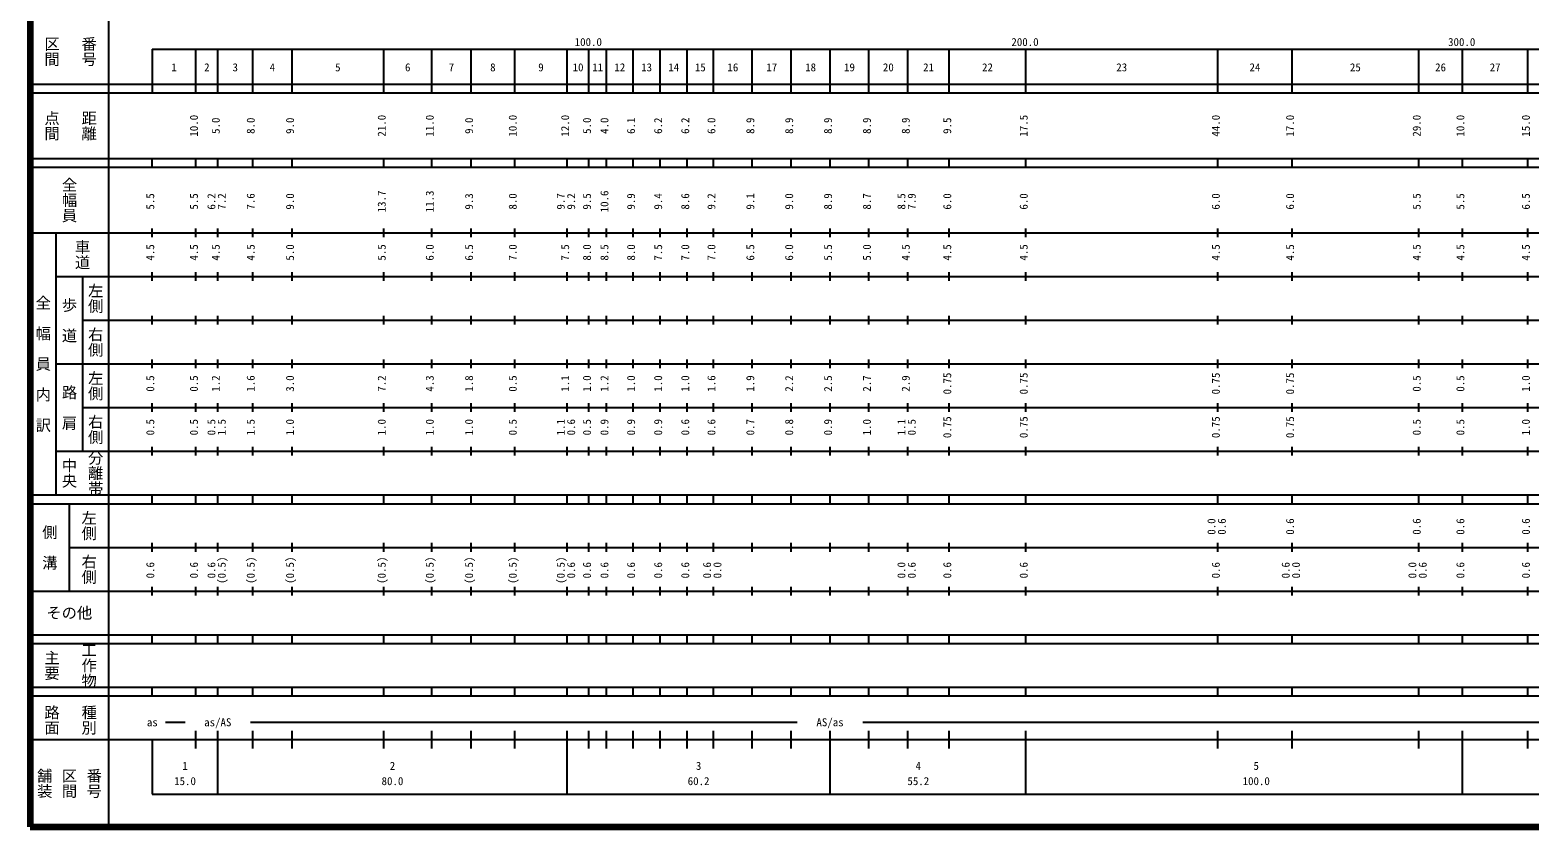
# Model space of a CAD drawing. Units: millimetres on the paper. Extents: x 40 to 680, y 20 to 380.
# Drawn here: x 40 to 383.5, y 20 to 202.4 of the extents above; entities that cross this region are included whole.
import ezdxf
from ezdxf.enums import TextEntityAlignment as Align

# ---------------------------------------------------------------- set-up
doc = ezdxf.new("R2010")
doc.units = ezdxf.units.MM
doc.layers.add('M-TTL', color=2, linetype='Continuous', lineweight=140)
doc.layers.add('M-TTL-BAND', color=7, linetype='Continuous', lineweight=25)
doc.styles.add('@ＭＳ ゴシック', font='')
doc.styles.add('ＭＳ ゴシック', font='')
doc.styles.get('@ＭＳ ゴシック').set_extended_font_data('@MS Gothic')
doc.styles.get('ＭＳ ゴシック').set_extended_font_data('MS Gothic')

msp = doc.modelspace()

# ---------------------------------------------------------------- linework, layer by layer
at = {"layer": 'M-TTL'}
for p, q in [((40, 380), (40, 20)), ((40, 20), (680, 20))]:
    msp.add_line(p, q, dxfattribs=at)
at = {"layer": 'M-TTL-BAND'}
for p, q in [((58, 370), (58, 20)), ((68, 198), (579, 198)), ((68, 198), (68, 188)), ((78, 188), (78, 198)), ((83, 188), (83, 198)), ((91, 188), (91, 198)), ((100, 188), (100, 198)), ((121, 188), (121, 198)), ((132, 188), (132, 198)), ((141, 188), (141, 198)), ((151, 188), (151, 198)), ((163, 188), (163, 198)), ((168, 188), (168, 198)), ((172, 188), (172, 198)), ((178.1, 188), (178.1, 198)), ((184.3, 188), (184.3, 198)), ((190.5, 188), (190.5, 198)), ((196.5, 188), (196.5, 198)), ((205.4, 188), (205.4, 198)), ((214.3, 188), (214.3, 198)), ((223.2, 188), (223.2, 198)), ((232.1, 188), (232.1, 198)), ((241, 188), (241, 198)), ((250.5, 188), (250.5, 198)), ((268, 188), (268, 198)), ((312, 188), (312, 198)), ((329, 188), (329, 198)), ((358, 188), (358, 198)), ((368, 188), (368, 198)), ((383, 188), (383, 198)), ((40, 190), (579, 190)), ((40, 188), (579, 188)), ((40, 173), (579, 173)), ((68, 171), (68, 173)), ((78, 171), (78, 173)), ((83, 171), (83, 173)), ((91, 171), (91, 173)), ((100, 171), (100, 173)), ((121, 171), (121, 173)), ((132, 171), (132, 173)), ((141, 171), (141, 173)), ((151, 171), (151, 173)), ((163, 171), (163, 173)), ((168, 171), (168, 173)), ((172, 171), (172, 173)), ((178.1, 171), (178.1, 173)), ((184.3, 171), (184.3, 173)), ((190.5, 171), (190.5, 173)), ((196.5, 171), (196.5, 173)), ((205.4, 171), (205.4, 173)), ((214.3, 171), (214.3, 173)), ((223.2, 171), (223.2, 173)), ((232.1, 171), (232.1, 173)), ((241, 171), (241, 173)), ((250.5, 171), (250.5, 173)), ((268, 171), (268, 173)), ((312, 171), (312, 173)), ((329, 171), (329, 173)), ((358, 171), (358, 173)), ((368, 171), (368, 173)), ((383, 171), (383, 173)), ((40, 171), (579, 171)), ((40, 156), (579, 156)), ((46, 96), (46, 156)), ((68, 155), (68, 157)), ((78, 155), (78, 157)), ((83, 155), (83, 157)), ((91, 155), (91, 157)), ((100, 155), (100, 157)), ((121, 155), (121, 157)), ((132, 155), (132, 157)), ((141, 155), (141, 157)), ((151, 155), (151, 157)), ((163, 155), (163, 157)), ((168, 155), (168, 157)), ((172, 155), (172, 157)), ((178.1, 155), (178.1, 157)), ((184.3, 155), (184.3, 157)), ((190.5, 155), (190.5, 157)), ((196.5, 155), (196.5, 157)), ((205.4, 155), (205.4, 157)), ((214.3, 155), (214.3, 157)), ((223.2, 155), (223.2, 157)), ((232.1, 155), (232.1, 157)), ((241, 155), (241, 157)), ((250.5, 155), (250.5, 157)), ((268, 155), (268, 157)), ((312, 155), (312, 157)), ((329, 155), (329, 157)), ((358, 155), (358, 157)), ((368, 155), (368, 157)), ((383, 155), (383, 157)), ((46, 146), (579, 146)), ((52, 146), (52, 106)), ((68, 145), (68, 147)), ((78, 145), (78, 147)), ((83, 145), (83, 147)), ((91, 145), (91, 147)), ((100, 145), (100, 147)), ((121, 145), (121, 147)), ((132, 145), (132, 147)), ((141, 145), (141, 147)), ((151, 145), (151, 147)), ((163, 145), (163, 147)), ((168, 145), (168, 147)), ((172, 145), (172, 147)), ((178.1, 145), (178.1, 147)), ((184.3, 145), (184.3, 147)), ((190.5, 145), (190.5, 147)), ((196.5, 145), (196.5, 147)), ((205.4, 145), (205.4, 147)), ((214.3, 145), (214.3, 147)), ((223.2, 145), (223.2, 147)), ((232.1, 145), (232.1, 147)), ((241, 145), (241, 147)), ((250.5, 145), (250.5, 147)), ((268, 145), (268, 147)), ((312, 145), (312, 147)), ((329, 145), (329, 147)), ((358, 145), (358, 147)), ((368, 145), (368, 147)), ((383, 145), (383, 147)), ((52, 136), (579, 136)), ((68, 135), (68, 137)), ((78, 135), (78, 137)), ((83, 135), (83, 137)), ((91, 135), (91, 137)), ((100, 135), (100, 137)), ((121, 135), (121, 137)), ((132, 135), (132, 137)), ((141, 135), (141, 137)), ((151, 135), (151, 137)), ((163, 135), (163, 137)), ((168, 135), (168, 137)), ((172, 135), (172, 137)), ((178.1, 135), (178.1, 137)), ((184.3, 135), (184.3, 137)), ((190.5, 135), (190.5, 137)), ((196.5, 135), (196.5, 137)), ((205.4, 135), (205.4, 137)), ((214.3, 135), (214.3, 137)), ((223.2, 135), (223.2, 137)), ((232.1, 135), (232.1, 137)), ((241, 135), (241, 137)), ((250.5, 135), (250.5, 137)), ((268, 135), (268, 137)), ((312, 135), (312, 137)), ((329, 135), (329, 137)), ((358, 135), (358, 137)), ((368, 135), (368, 137)), ((383, 135), (383, 137)), ((46, 126), (579, 126)), ((68, 125), (68, 127)), ((78, 125), (78, 127)), ((83, 125), (83, 127)), ((91, 125), (91, 127)), ((100, 125), (100, 127)), ((121, 125), (121, 127)), ((132, 125), (132, 127)), ((141, 125), (141, 127)), ((151, 125), (151, 127)), ((163, 125), (163, 127)), ((168, 125), (168, 127)), ((172, 125), (172, 127)), ((178.1, 125), (178.1, 127)), ((184.3, 125), (184.3, 127)), ((190.5, 125), (190.5, 127)), ((196.5, 125), (196.5, 127)), ((205.4, 125), (205.4, 127)), ((214.3, 125), (214.3, 127)), ((223.2, 125), (223.2, 127)), ((232.1, 125), (232.1, 127)), ((241, 125), (241, 127)), ((250.5, 125), (250.5, 127)), ((268, 125), (268, 127)), ((312, 125), (312, 127)), ((329, 125), (329, 127)), ((358, 125), (358, 127)), ((368, 125), (368, 127)), ((383, 125), (383, 127)), ((68, 115), (68, 117)), ((78, 115), (78, 117)), ((83, 115), (83, 117)), ((91, 115), (91, 117)), ((100, 115), (100, 117)), ((121, 115), (121, 117)), ((132, 115), (132, 117)), ((141, 115), (141, 117)), ((151, 115), (151, 117)), ((163, 115), (163, 117)), ((168, 115), (168, 117)), ((172, 115), (172, 117)), ((178.1, 115), (178.1, 117)), ((184.3, 115), (184.3, 117)), ((190.5, 115), (190.5, 117)), ((196.5, 115), (196.5, 117)), ((205.4, 115), (205.4, 117)), ((214.3, 115), (214.3, 117)), ((223.2, 115), (223.2, 117)), ((232.1, 115), (232.1, 117)), ((241, 115), (241, 117)), ((250.5, 115), (250.5, 117)), ((268, 115), (268, 117)), ((312, 115), (312, 117)), ((329, 115), (329, 117)), ((358, 115), (358, 117)), ((368, 115), (368, 117)), ((383, 115), (383, 117)), ((52, 116), (579, 116)), ((68, 105), (68, 107)), ((78, 105), (78, 107)), ((83, 105), (83, 107)), ((91, 105), (91, 107)), ((100, 105), (100, 107)), ((121, 105), (121, 107)), ((132, 105), (132, 107)), ((141, 105), (141, 107)), ((151, 105), (151, 107)), ((163, 105), (163, 107)), ((168, 105), (168, 107)), ((172, 105), (172, 107)), ((178.1, 105), (178.1, 107)), ((184.3, 105), (184.3, 107)), ((190.5, 105), (190.5, 107)), ((196.5, 105), (196.5, 107)), ((205.4, 105), (205.4, 107)), ((214.3, 105), (214.3, 107)), ((223.2, 105), (223.2, 107)), ((232.1, 105), (232.1, 107)), ((241, 105), (241, 107)), ((250.5, 105), (250.5, 107)), ((268, 105), (268, 107)), ((312, 105), (312, 107)), ((329, 105), (329, 107)), ((358, 105), (358, 107)), ((368, 105), (368, 107)), ((383, 105), (383, 107)), ((46, 106), (579, 106)), ((40, 96), (579, 96)), ((40, 94), (579, 94)), ((49, 94), (49, 74)), ((68, 94), (68, 96)), ((78, 94), (78, 96)), ((83, 94), (83, 96)), ((91, 94), (91, 96)), ((100, 94), (100, 96)), ((121, 94), (121, 96)), ((132, 94), (132, 96)), ((141, 94), (141, 96)), ((151, 94), (151, 96)), ((163, 94), (163, 96)), ((168, 94), (168, 96)), ((172, 94), (172, 96)), ((178.1, 94), (178.1, 96)), ((184.3, 94), (184.3, 96)), ((190.5, 94), (190.5, 96)), ((196.5, 94), (196.5, 96)), ((205.4, 94), (205.4, 96)), ((214.3, 94), (214.3, 96)), ((223.2, 94), (223.2, 96)), ((232.1, 94), (232.1, 96)), ((241, 94), (241, 96)), ((250.5, 94), (250.5, 96)), ((268, 94), (268, 96)), ((312, 94), (312, 96)), ((329, 94), (329, 96)), ((358, 94), (358, 96)), ((368, 94), (368, 96)), ((383, 94), (383, 96)), ((49, 84), (579, 84)), ((68, 83), (68, 85)), ((78, 83), (78, 85)), ((83, 83), (83, 85)), ((91, 83), (91, 85)), ((100, 83), (100, 85)), ((121, 83), (121, 85)), ((132, 83), (132, 85)), ((141, 83), (141, 85)), ((151, 83), (151, 85)), ((163, 83), (163, 85)), ((168, 83), (168, 85)), ((172, 83), (172, 85)), ((178.1, 83), (178.1, 85)), ((184.3, 83), (184.3, 85)), ((190.5, 83), (190.5, 85)), ((196.5, 83), (196.5, 85)), ((205.4, 83), (205.4, 85)), ((214.3, 83), (214.3, 85)), ((223.2, 83), (223.2, 85)), ((232.1, 83), (232.1, 85)), ((241, 83), (241, 85)), ((250.5, 83), (250.5, 85)), ((268, 83), (268, 85)), ((312, 83), (312, 85)), ((329, 83), (329, 85)), ((358, 83), (358, 85)), ((368, 83), (368, 85)), ((383, 83), (383, 85)), ((40, 74), (579, 74)), ((68, 73), (68, 75)), ((78, 73), (78, 75)), ((83, 73), (83, 75)), ((91, 73), (91, 75)), ((100, 73), (100, 75)), ((121, 73), (121, 75)), ((132, 73), (132, 75)), ((141, 73), (141, 75)), ((151, 73), (151, 75)), ((163, 73), (163, 75)), ((168, 73), (168, 75)), ((172, 73), (172, 75)), ((178.1, 73), (178.1, 75)), ((184.3, 73), (184.3, 75)), ((190.5, 73), (190.5, 75)), ((196.5, 73), (196.5, 75)), ((205.4, 73), (205.4, 75)), ((214.3, 73), (214.3, 75)), ((223.2, 73), (223.2, 75)), ((232.1, 73), (232.1, 75)), ((241, 73), (241, 75)), ((250.5, 73), (250.5, 75)), ((268, 73), (268, 75)), ((312, 73), (312, 75)), ((329, 73), (329, 75)), ((358, 73), (358, 75)), ((368, 73), (368, 75)), ((383, 73), (383, 75)), ((40, 64), (579, 64)), ((40, 62), (579, 62)), ((68, 62), (68, 64)), ((78, 62), (78, 64)), ((83, 62), (83, 64)), ((91, 62), (91, 64)), ((100, 62), (100, 64)), ((121, 62), (121, 64)), ((132, 62), (132, 64)), ((141, 62), (141, 64)), ((151, 62), (151, 64)), ((163, 62), (163, 64)), ((168, 62), (168, 64)), ((172, 62), (172, 64)), ((178.1, 62), (178.1, 64)), ((184.3, 62), (184.3, 64)), ((190.5, 62), (190.5, 64)), ((196.5, 62), (196.5, 64)), ((205.4, 62), (205.4, 64)), ((214.3, 62), (214.3, 64)), ((223.2, 62), (223.2, 64)), ((232.1, 62), (232.1, 64)), ((241, 62), (241, 64)), ((250.5, 62), (250.5, 64)), ((268, 62), (268, 64)), ((312, 62), (312, 64)), ((329, 62), (329, 64)), ((358, 62), (358, 64)), ((368, 62), (368, 64)), ((383, 62), (383, 64)), ((40, 52), (579, 52)), ((68, 50), (68, 52)), ((78, 50), (78, 52)), ((83, 50), (83, 52)), ((91, 50), (91, 52)), ((100, 50), (100, 52)), ((121, 50), (121, 52)), ((132, 50), (132, 52)), ((141, 50), (141, 52)), ((151, 50), (151, 52)), ((163, 50), (163, 52)), ((168, 50), (168, 52)), ((172, 50), (172, 52)), ((178.1, 50), (178.1, 52)), ((184.3, 50), (184.3, 52)), ((190.5, 50), (190.5, 52)), ((196.5, 50), (196.5, 52)), ((205.4, 50), (205.4, 52)), ((214.3, 50), (214.3, 52)), ((223.2, 50), (223.2, 52)), ((232.1, 50), (232.1, 52)), ((241, 50), (241, 52)), ((250.5, 50), (250.5, 52)), ((268, 50), (268, 52)), ((312, 50), (312, 52)), ((329, 50), (329, 52)), ((358, 50), (358, 52)), ((368, 50), (368, 52)), ((383, 50), (383, 52)), ((40, 50), (579, 50)), ((71, 44), (75.5, 44)), ((78, 38), (78, 42)), ((83, 27.5), (83, 42)), ((90.5, 44), (215.7, 44)), ((91, 38), (91, 42)), ((100, 38), (100, 42)), ((121, 38), (121, 42)), ((132, 38), (132, 42)), ((141, 38), (141, 42)), ((151, 38), (151, 42)), ((163, 27.5), (163, 42)), ((168, 38), (168, 42)), ((172, 38), (172, 42)), ((178.1, 38), (178.1, 42)), ((184.3, 38), (184.3, 42)), ((190.5, 38), (190.5, 42)), ((196.5, 38), (196.5, 42)), ((205.4, 38), (205.4, 42)), ((214.3, 38), (214.3, 42)), ((223.2, 27.5), (223.2, 42)), ((230.7, 44), (560, 44)), ((232.1, 38), (232.1, 42)), ((241, 38), (241, 42)), ((250.5, 38), (250.5, 42)), ((268, 27.5), (268, 42)), ((312, 38), (312, 42)), ((329, 38), (329, 42)), ((358, 38), (358, 42)), ((368, 27.5), (368, 42)), ((383, 38), (383, 42)), ((40, 40), (579, 40)), ((68, 40), (68, 27.5)), ((68, 27.5), (579, 27.5))]:
    msp.add_line(p, q, dxfattribs=at)

# ---------------------------------------------------------------- texts
at = {"layer": 'M-TTL-BAND', "style": '@ＭＳ ゴシック'}
for s, p in [('区間', (45, 197.5)), ('番号', (53.5, 197.5)), ('点間', (45, 180.5)), ('距離', (53.5, 180.5)), ('全幅員', (49, 163.5)), ('車道', (52, 151)), ('左側', (55, 141)), ('全\u3000幅\u3000員\u3000内\u3000訳', (43, 126)), ('歩\u3000道', (49, 136)), ('右側', (55, 131)), ('左側', (55, 121)), ('路\u3000肩', (49, 116)), ('右側', (55, 111)), ('中央', (49, 101)), ('分離帯', (55, 101)), ('左側', (53.5, 89)), ('側\u3000溝', (44.5, 84)), ('右側', (53.5, 79)), ('主要', (45, 57)), ('工作物', (53.5, 57)), ('路面', (45, 44.5)), ('種別', (53.5, 44.5)), ('舗装', (43.333, 30)), ('区間', (49, 30)), ('番号', (54.667, 30))]:
    msp.add_text(s, height=2.566, rotation=270, dxfattribs=at).set_placement(p, align=Align.MIDDLE_CENTER)
at = {"layer": 'M-TTL-BAND', "style": 'ＭＳ ゴシック'}
for s, p in [('100.0', (167.844, 198.195)), ('200.0', (267.844, 198.195)), ('300.0', (367.844, 198.195)), ('1', (73, 192.405)), ('2', (80.5, 192.405)), ('3', (87, 192.405)), ('4', (95.5, 192.405)), ('5', (110.5, 192.405)), ('6', (126.5, 192.405)), ('7', (136.5, 192.405)), ('8', (146, 192.405)), ('9', (157, 192.405)), ('10', (165.5, 192.405)), ('11', (170, 192.405)), ('12', (175.05, 192.405)), ('13', (181.2, 192.405)), ('14', (187.4, 192.405)), ('15', (193.5, 192.405)), ('16', (200.95, 192.405)), ('17', (209.85, 192.405)), ('18', (218.75, 192.405)), ('19', (227.65, 192.405)), ('20', (236.55, 192.405)), ('21', (245.75, 192.405)), ('22', (259.25, 192.405)), ('23', (290, 192.405)), ('24', (320.5, 192.405)), ('25', (343.5, 192.405)), ('26', (363, 192.405)), ('27', (375.5, 192.405)), ('as/AS', (83, 42.5)), ('AS/as', (223.2, 42.5)), ('as', (68, 42.5)), ('1', (75.5, 32.523)), ('2', (123, 32.523)), ('3', (193.1, 32.523)), ('4', (243.412, 32.523)), ('5', (320.792, 32.523)), ('15.0', (75.5, 29.033)), ('80.0', (123, 29.033)), ('60.2', (193.1, 29.033)), ('55.2', (243.412, 29.033)), ('100.0', (320.792, 29.033))]:
    msp.add_text(s, height=1.833, dxfattribs=at).set_placement(p, align=Align.BOTTOM_CENTER)
for s, p in [('10.0', (79, 180.5)), ('5.0', (84, 180.5)), ('8.0', (92, 180.5)), ('9.0', (101, 180.5)), ('21.0', (122, 180.5)), ('11.0', (133, 180.5)), ('9.0', (142, 180.5)), ('10.0', (152, 180.5)), ('12.0', (164, 180.5)), ('5.0', (169, 180.5)), ('4.0', (173, 180.5)), ('6.1', (179.1, 180.5)), ('6.2', (185.3, 180.5)), ('6.2', (191.5, 180.5)), ('6.0', (197.5, 180.5)), ('8.9', (206.4, 180.5)), ('8.9', (215.3, 180.5)), ('8.9', (224.2, 180.5)), ('8.9', (233.1, 180.5)), ('8.9', (242, 180.5)), ('9.5', (251.5, 180.5)), ('17.5', (269, 180.5)), ('44.0', (313, 180.5)), ('17.0', (330, 180.5)), ('29.0', (359, 180.5)), ('10.0', (369, 180.5)), ('15.0', (384, 180.5)), ('5.5', (69, 163.174)), ('5.5', (79, 163.174)), ('6.2', (83, 163.174)), ('7.2', (85.37, 163.174)), ('7.6', (92, 163.174)), ('9.0', (101, 163.174)), ('13.7', (122, 163.174)), ('11.3', (133, 163.174)), ('9.3', (142, 163.174)), ('8.0', (152, 163.174)), ('9.7', (163, 163.174)), ('9.2', (165.37, 163.174)), ('9.5', (169, 163.174)), ('10.6', (173, 163.174)), ('9.9', (179.1, 163.174)), ('9.4', (185.3, 163.174)), ('8.6', (191.5, 163.174)), ('9.2', (197.5, 163.174)), ('9.1', (206.4, 163.174)), ('9.0', (215.3, 163.174)), ('8.9', (224.2, 163.174)), ('8.7', (233.1, 163.174)), ('8.5', (241, 163.174)), ('7.9', (243.37, 163.174)), ('6.0', (251.5, 163.174)), ('6.0', (269, 163.174)), ('6.0', (313, 163.174)), ('6.0', (330, 163.174)), ('5.5', (359, 163.174)), ('5.5', (369, 163.174)), ('6.5', (384, 163.174)), ('4.5', (69, 151.5)), ('4.5', (79, 151.5)), ('4.5', (84, 151.5)), ('4.5', (92, 151.5)), ('5.0', (101, 151.5)), ('5.5', (122, 151.5)), ('6.0', (133, 151.5)), ('6.5', (142, 151.5)), ('7.0', (152, 151.5)), ('7.5', (164, 151.5)), ('8.0', (169, 151.5)), ('8.5', (173, 151.5)), ('8.0', (179.1, 151.5)), ('7.5', (185.3, 151.5)), ('7.0', (191.5, 151.5)), ('7.0', (197.5, 151.5)), ('6.5', (206.4, 151.5)), ('6.0', (215.3, 151.5)), ('5.5', (224.2, 151.5)), ('5.0', (233.1, 151.5)), ('4.5', (242, 151.5)), ('4.5', (251.5, 151.5)), ('4.5', (269, 151.5)), ('4.5', (313, 151.5)), ('4.5', (330, 151.5)), ('4.5', (359, 151.5)), ('4.5', (369, 151.5)), ('4.5', (384, 151.5)), ('0.75', (251.5, 121.5)), ('0.75', (269, 121.5)), ('0.75', (313, 121.5)), ('0.75', (330, 121.5)), ('0.5', (69, 121.5)), ('0.5', (79, 121.5)), ('1.2', (84, 121.5)), ('1.6', (92, 121.5)), ('3.0', (101, 121.5)), ('7.2', (122, 121.5)), ('4.3', (133, 121.5)), ('1.8', (142, 121.5)), ('0.5', (152, 121.5)), ('1.1', (164, 121.5)), ('1.0', (169, 121.5)), ('1.2', (173, 121.5)), ('1.0', (179.1, 121.5)), ('1.0', (185.3, 121.5)), ('1.0', (191.5, 121.5)), ('1.6', (197.5, 121.5)), ('1.9', (206.4, 121.5)), ('2.2', (215.3, 121.5)), ('2.5', (224.2, 121.5)), ('2.7', (233.1, 121.5)), ('2.9', (242, 121.5)), ('0.5', (359, 121.5)), ('0.5', (369, 121.5)), ('1.0', (384, 121.5)), ('0.75', (251.5, 111.5)), ('0.75', (269, 111.5)), ('0.75', (313, 111.5)), ('0.75', (330, 111.5)), ('0.5', (69, 111.5)), ('0.5', (79, 111.5)), ('0.5', (83, 111.5)), ('1.5', (85.37, 111.5)), ('1.5', (92, 111.5)), ('1.0', (101, 111.5)), ('1.0', (122, 111.5)), ('1.0', (133, 111.5)), ('1.0', (142, 111.5)), ('0.5', (152, 111.5)), ('1.1', (163, 111.5)), ('0.6', (165.37, 111.5)), ('0.5', (169, 111.5)), ('0.9', (173, 111.5)), ('0.9', (179.1, 111.5)), ('0.9', (185.3, 111.5)), ('0.6', (191.5, 111.5)), ('0.6', (197.5, 111.5)), ('0.7', (206.4, 111.5)), ('0.8', (215.3, 111.5)), ('0.9', (224.2, 111.5)), ('1.0', (233.1, 111.5)), ('1.1', (241, 111.5)), ('0.5', (243.37, 111.5)), ('0.5', (359, 111.5)), ('0.5', (369, 111.5)), ('1.0', (384, 111.5)), ('0.0', (312, 88.764)), ('0.6', (314.37, 88.764)), ('0.6', (330, 88.764)), ('0.6', (359, 88.764)), ('0.6', (369, 88.764)), ('0.6', (384, 88.764)), ('0.6', (69, 78.764)), ('0.6', (79, 78.764)), ('0.6', (83, 78.764)), ('(0.5)', (85.37, 78.764)), ('(0.5)', (92, 78.764)), ('(0.5)', (101, 78.764)), ('(0.5)', (122, 78.764)), ('(0.5)', (133, 78.764)), ('(0.5)', (142, 78.764)), ('(0.5)', (152, 78.764)), ('(0.5)', (163, 78.764)), ('0.6', (165.37, 78.764)), ('0.6', (169, 78.764)), ('0.6', (173, 78.764)), ('0.6', (179.1, 78.764)), ('0.6', (185.3, 78.764)), ('0.6', (191.5, 78.764)), ('0.6', (196.5, 78.764)), ('0.0', (198.87, 78.764)), ('0.0', (241, 78.764)), ('0.6', (243.37, 78.764)), ('0.6', (251.5, 78.764)), ('0.6', (269, 78.764)), ('0.6', (313, 78.764)), ('0.6', (329, 78.764)), ('0.0', (331.37, 78.764)), ('0.0', (358, 78.764)), ('0.6', (360.37, 78.764)), ('0.6', (369, 78.764)), ('0.6', (384, 78.764))]:
    msp.add_text(s, height=1.833, rotation=90, dxfattribs=at).set_placement(p, align=Align.BOTTOM_CENTER)
msp.add_text('その他', height=2.566, dxfattribs=at).set_placement((49, 69), align=Align.MIDDLE_CENTER)

doc.saveas('drawing.dxf')
